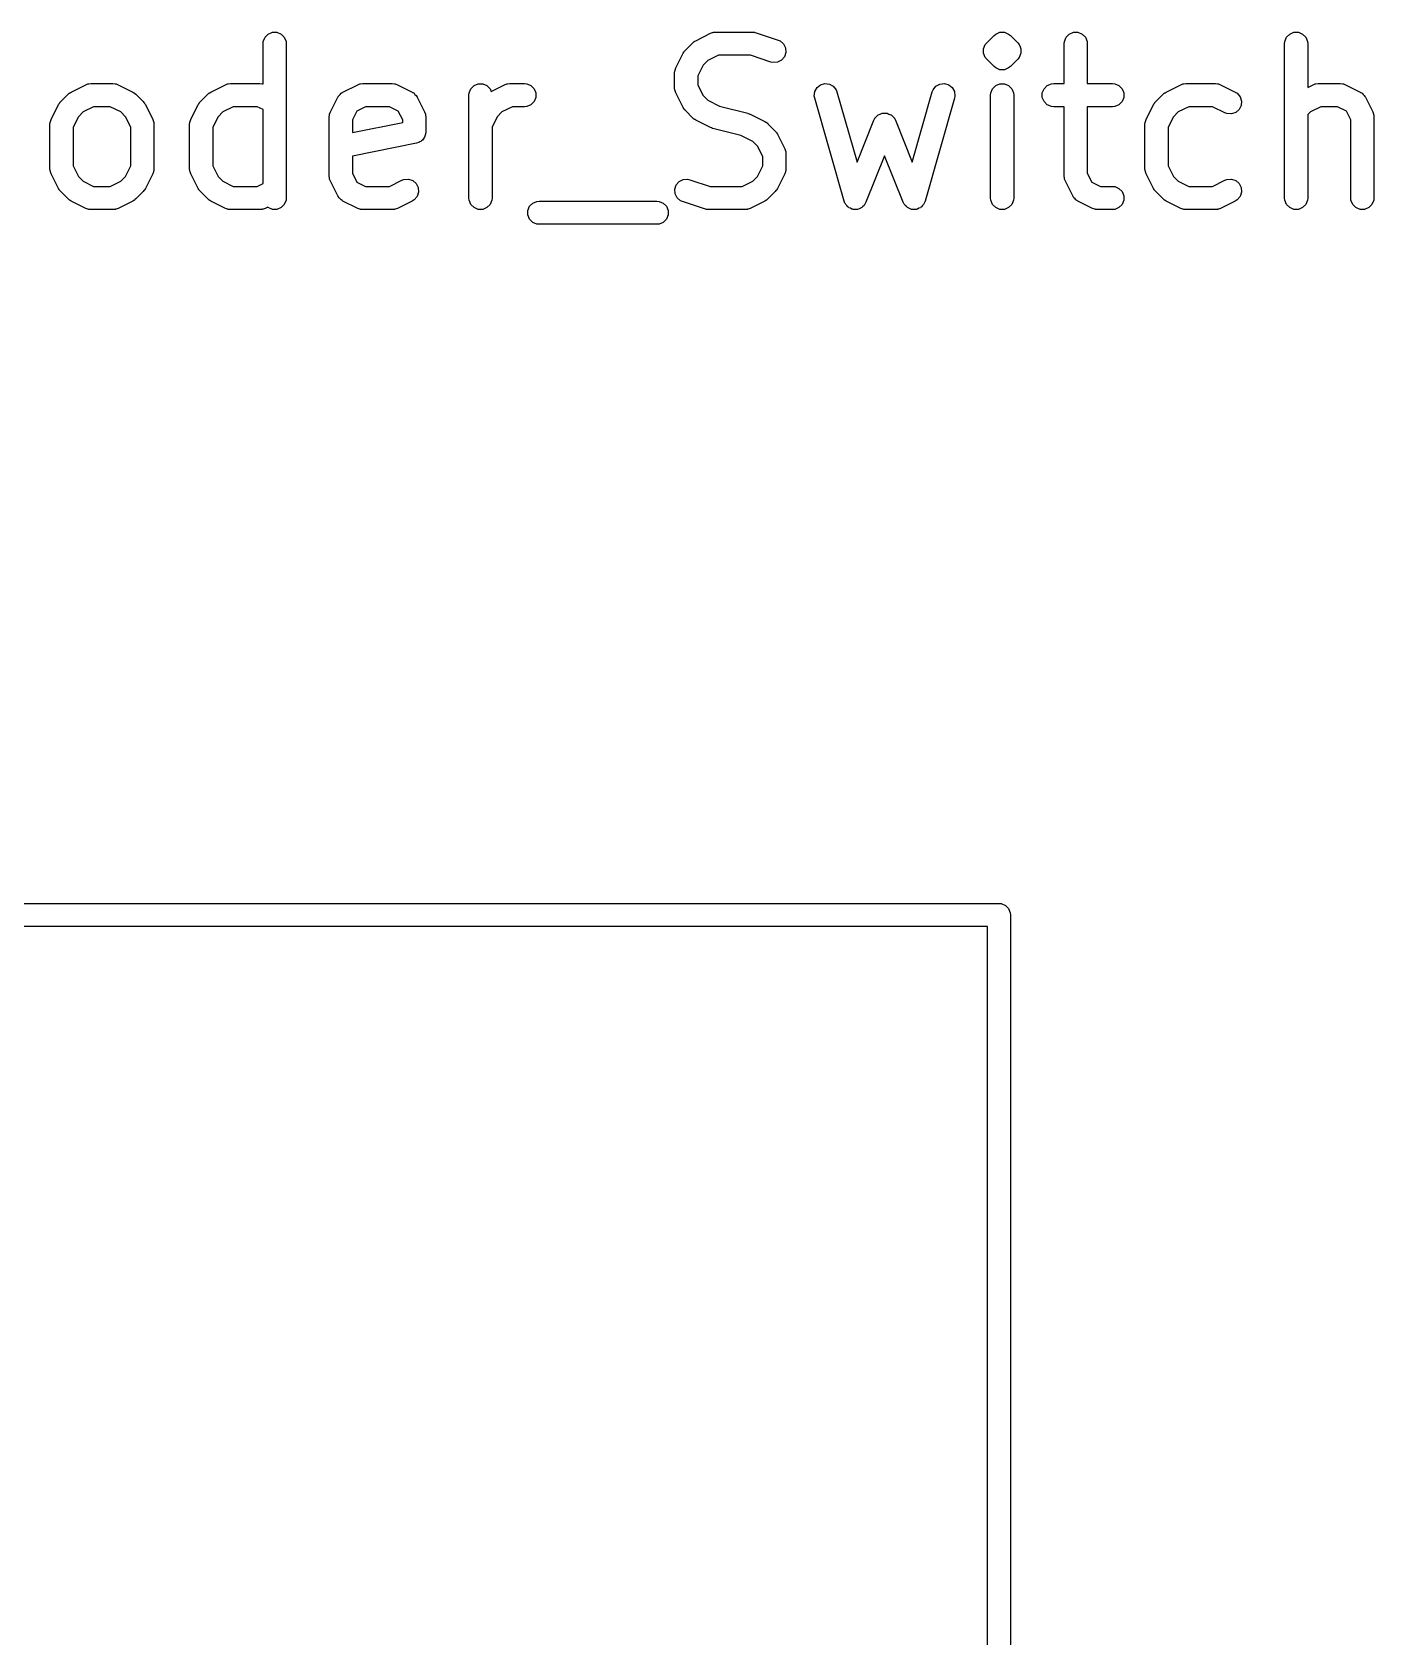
# Model space of a CAD drawing. Header units: millimetres. Extents: x 100.1 to 179.9, y -189 to -95.3.
# Drawn here: x 160.29 to 168.98, y -132.18 to -121.78 of the extents above; entities that cross this region are included whole.
import ezdxf

# ---------------------------------------------------------------- set-up
doc = ezdxf.new("R2010")
doc.units = ezdxf.units.MM
doc.layers.add('F.Fab', color=9, linetype='CONTINUOUS', true_color=0xafafaf)

msp = doc.modelspace()

# ---------------------------------------------------------------- linework, layer by layer
at = {"layer": 'F.Fab', "linetype": 'CONTINUOUS'}
for p, q in [((161.782143, -121.854819), (161.783584, -121.840187)), ((161.782143, -122.115979), (161.782143, -121.854819)), ((161.783584, -121.840187), (161.794783, -121.813151)), ((161.794783, -121.813151), (161.815475, -121.792459)), ((161.815475, -121.792459), (161.842511, -121.78126)), ((161.842511, -121.78126), (161.871775, -121.78126)), ((161.871775, -121.78126), (161.898811, -121.792459)), ((161.898811, -121.792459), (161.919503, -121.813151)), ((161.919503, -121.813151), (161.930702, -121.840187)), ((161.930702, -121.840187), (161.932143, -121.854819)), ((161.932143, -121.854819), (161.932143, -122.854819)), ((164.518397, -121.897024), (164.566016, -121.849405)), ((164.566016, -121.849405), (164.571765, -121.844686)), ((164.571765, -121.844686), (164.573065, -121.843188)), ((164.573065, -121.843188), (164.575324, -121.841766)), ((164.575324, -121.841766), (164.577381, -121.840078)), ((164.577381, -121.840078), (164.579208, -121.83932)), ((164.579208, -121.83932), (164.585508, -121.835356)), ((164.585508, -121.835356), (164.680746, -121.787737)), ((164.680746, -121.787737), (164.694477, -121.782482)), ((164.694477, -121.782482), (164.697166, -121.78229)), ((164.697166, -121.78229), (164.699655, -121.78126)), ((164.699655, -121.78126), (164.714287, -121.779819)), ((164.714287, -121.779819), (164.952382, -121.779819)), ((164.952382, -121.779819), (164.959787, -121.780548)), ((164.959787, -121.780548), (164.961762, -121.780408)), ((164.961762, -121.780408), (164.964359, -121.780998)), ((164.964359, -121.780998), (164.967014, -121.78126)), ((164.967014, -121.78126), (164.968845, -121.782018)), ((164.968845, -121.782018), (164.976099, -121.783668)), ((164.976099, -121.783668), (165.118956, -121.831287)), ((165.118956, -121.831287), (165.132381, -121.837281)), ((165.132381, -121.837281), (165.154488, -121.856455)), ((165.154488, -121.856455), (165.167575, -121.882628)), ((166.461451, -121.86077), (166.470778, -121.849405)), ((166.470778, -121.849405), (166.518397, -121.801786)), ((166.518397, -121.801786), (166.529762, -121.792459)), ((166.529762, -121.792459), (166.556798, -121.78126)), ((166.556798, -121.78126), (166.586061, -121.78126)), ((166.586061, -121.78126), (166.586062, -121.78126)), ((166.586062, -121.78126), (166.613098, -121.792459)), ((166.613098, -121.792459), (166.624463, -121.801786)), ((166.624463, -121.801786), (166.672082, -121.849405)), ((166.672082, -121.849405), (166.681409, -121.86077)), ((166.97262, -121.854819), (166.974061, -121.840187)), ((166.97262, -122.113152), (166.97262, -121.854819)), ((166.974061, -121.840187), (166.98526, -121.813151)), ((166.98526, -121.813151), (167.005952, -121.792459)), ((167.005952, -121.792459), (167.032988, -121.78126)), ((167.032988, -121.78126), (167.062252, -121.78126)), ((167.062252, -121.78126), (167.089288, -121.792459)), ((167.089288, -121.792459), (167.10998, -121.813151)), ((167.10998, -121.813151), (167.121179, -121.840187)), ((167.121179, -121.840187), (167.12262, -121.854819)), ((167.12262, -121.854819), (167.12262, -122.113152)), ((168.401192, -121.854819), (168.402633, -121.840187)), ((168.401192, -122.854819), (168.401192, -121.854819)), ((168.402633, -121.840187), (168.413832, -121.813151)), ((168.413832, -121.813151), (168.434524, -121.792459)), ((168.434524, -121.792459), (168.46156, -121.78126)), ((168.46156, -121.78126), (168.490824, -121.78126)), ((168.490824, -121.78126), (168.51786, -121.792459)), ((168.51786, -121.792459), (168.538552, -121.813151)), ((168.538552, -121.813151), (168.549751, -121.840187)), ((168.549751, -121.840187), (168.551192, -121.854819)), ((168.551192, -121.854819), (168.551192, -122.138228)), ((164.456729, -122.011754), (164.504348, -121.916516)), ((164.504348, -121.916516), (164.508312, -121.910216)), ((164.508312, -121.910216), (164.50907, -121.908389)), ((164.50907, -121.908389), (164.510758, -121.906332)), ((164.510758, -121.906332), (164.51218, -121.904073)), ((164.51218, -121.904073), (164.513678, -121.902773)), ((164.513678, -121.902773), (164.518397, -121.897024)), ((164.731992, -121.929819), (164.663476, -121.964077)), ((164.940212, -121.929819), (164.731992, -121.929819)), ((165.071521, -121.973589), (164.940212, -121.929819)), ((165.141222, -121.961688), (165.115048, -121.974774)), ((165.160396, -121.93958), (165.141222, -121.961688)), ((165.16965, -121.911818), (165.160396, -121.93958)), ((165.167575, -121.882628), (165.16965, -121.911818)), ((166.450252, -121.887807), (166.461451, -121.86077)), ((166.450252, -121.917069), (166.450252, -121.887807)), ((166.461451, -121.944106), (166.450252, -121.917069)), ((166.470778, -121.955471), (166.461451, -121.944106)), ((166.518397, -122.00309), (166.470778, -121.955471)), ((166.672082, -121.955471), (166.624463, -122.00309)), ((166.681409, -121.944106), (166.672082, -121.955471)), ((166.681409, -121.86077), (166.68715, -121.874629)), ((166.692608, -121.91707), (166.681409, -121.944106)), ((166.68715, -121.874629), (166.692608, -121.887807)), ((166.692608, -121.887807), (166.692608, -121.91707)), ((164.448811, -122.045295), (164.450252, -122.030663)), ((164.448811, -122.140533), (164.448811, -122.045295)), ((164.450252, -122.030663), (164.451283, -122.028173)), ((164.451283, -122.028173), (164.451474, -122.025486)), ((164.451474, -122.025486), (164.456729, -122.011754)), ((164.633069, -121.994484), (164.598811, -122.063)), ((164.598811, -122.063), (164.598811, -122.122828)), ((164.663476, -121.964077), (164.633069, -121.994484)), ((165.085858, -121.976849), (165.071521, -121.973589)), ((165.115048, -121.974774), (165.085858, -121.976849)), ((166.529762, -122.012417), (166.518397, -122.00309)), ((166.556798, -122.023616), (166.529762, -122.012417)), ((166.556799, -122.023616), (166.556798, -122.023616)), ((166.586061, -122.023616), (166.556799, -122.023616)), ((166.586062, -122.023616), (166.586061, -122.023616)), ((166.613098, -122.012417), (166.586062, -122.023616)), ((166.624463, -122.00309), (166.613098, -122.012417)), ((160.531588, -122.172653), (160.537888, -122.168689)), ((160.537888, -122.168689), (160.633126, -122.12107)), ((160.633126, -122.12107), (160.646857, -122.115815)), ((160.646857, -122.115815), (160.649546, -122.115623)), ((160.649546, -122.115623), (160.652035, -122.114593)), ((160.652035, -122.114593), (160.666667, -122.113152)), ((160.666667, -122.113152), (160.809524, -122.113152)), ((160.809524, -122.113152), (160.824156, -122.114593)), ((160.824156, -122.114593), (160.826645, -122.115624)), ((160.826645, -122.115624), (160.829333, -122.115815)), ((160.829333, -122.115815), (160.843065, -122.12107)), ((160.843065, -122.12107), (160.938303, -122.168689)), ((160.938303, -122.168689), (160.944602, -122.172653)), ((161.43635, -122.172653), (161.44265, -122.168689)), ((161.44265, -122.168689), (161.537888, -122.12107)), ((161.537888, -122.12107), (161.551619, -122.115815)), ((161.551619, -122.115815), (161.554308, -122.115623)), ((161.554308, -122.115623), (161.556797, -122.114593)), ((161.556797, -122.114593), (161.571429, -122.113152)), ((161.571429, -122.113152), (161.761905, -122.113152)), ((161.761905, -122.113152), (161.776537, -122.114593)), ((161.776537, -122.114593), (161.779026, -122.115624)), ((161.779026, -122.115624), (161.781714, -122.115815)), ((161.781714, -122.115815), (161.782143, -122.115979)), ((162.294755, -122.171859), (162.296192, -122.170614)), ((162.296192, -122.170614), (162.297345, -122.170229)), ((162.297345, -122.170229), (162.299793, -122.168689)), ((162.299793, -122.168689), (162.395031, -122.12107)), ((162.395031, -122.12107), (162.408762, -122.115815)), ((162.408762, -122.115815), (162.411451, -122.115623)), ((162.411451, -122.115623), (162.41394, -122.114593)), ((162.41394, -122.114593), (162.428572, -122.113152)), ((162.428572, -122.113152), (162.619048, -122.113152)), ((162.619048, -122.113152), (162.63368, -122.114593)), ((162.63368, -122.114593), (162.636169, -122.115624)), ((162.636169, -122.115624), (162.638857, -122.115815)), ((162.638857, -122.115815), (162.652589, -122.12107)), ((162.652589, -122.12107), (162.747827, -122.168689)), ((162.747827, -122.168689), (162.750274, -122.170229)), ((162.750274, -122.170229), (162.751428, -122.170614)), ((162.751428, -122.170614), (162.752864, -122.171859)), ((163.116918, -122.17352), (163.128117, -122.146484)), ((163.128117, -122.146484), (163.148809, -122.125792)), ((163.148809, -122.125792), (163.175845, -122.114593)), ((163.175845, -122.114593), (163.205109, -122.114593)), ((163.205109, -122.114593), (163.232145, -122.125792)), ((163.232145, -122.125792), (163.252837, -122.146484)), ((163.252837, -122.146484), (163.260342, -122.164604)), ((163.260342, -122.164604), (163.347412, -122.12107)), ((163.347412, -122.12107), (163.361143, -122.115815)), ((163.361143, -122.115815), (163.363832, -122.115623)), ((163.363832, -122.115623), (163.366321, -122.114593)), ((163.366321, -122.114593), (163.380953, -122.113152)), ((163.380953, -122.113152), (163.476191, -122.113152)), ((163.476191, -122.113152), (163.490823, -122.114593)), ((163.490823, -122.114593), (163.517859, -122.125792)), ((163.517859, -122.125792), (163.538551, -122.146484)), ((163.538551, -122.146484), (163.54975, -122.17352)), ((164.450252, -122.155165), (164.448811, -122.140533)), ((164.451283, -122.157654), (164.450252, -122.155165)), ((164.451474, -122.160342), (164.451283, -122.157654)), ((164.456729, -122.174074), (164.451474, -122.160342)), ((164.598811, -122.122828), (164.633069, -122.191344)), ((165.353825, -122.194291), (165.357165, -122.165219)), ((165.357165, -122.165219), (165.371377, -122.139638)), ((165.371377, -122.139638), (165.394296, -122.121443)), ((165.394296, -122.121443), (165.422434, -122.113404)), ((165.422434, -122.113404), (165.451506, -122.116744)), ((165.451506, -122.116744), (165.477087, -122.130956)), ((165.477087, -122.130956), (165.495282, -122.153875)), ((165.495282, -122.153875), (165.500687, -122.167548)), ((165.500687, -122.167548), (165.630892, -122.623266)), ((165.988157, -122.623266), (166.118363, -122.167548)), ((166.118363, -122.167548), (166.123768, -122.153875)), ((166.123768, -122.153875), (166.141963, -122.130956)), ((166.141963, -122.130956), (166.167544, -122.116744)), ((166.167544, -122.116744), (166.196616, -122.113404)), ((166.196616, -122.113404), (166.224754, -122.121443)), ((166.224754, -122.121443), (166.247673, -122.139638)), ((166.247673, -122.139638), (166.261885, -122.165219)), ((166.261885, -122.165219), (166.265225, -122.194291)), ((166.497871, -122.17352), (166.50907, -122.146484)), ((166.50907, -122.146484), (166.529762, -122.125792)), ((166.529762, -122.125792), (166.556798, -122.114593)), ((166.556798, -122.114593), (166.586062, -122.114593)), ((166.586062, -122.114593), (166.613098, -122.125792)), ((166.613098, -122.125792), (166.63379, -122.146484)), ((166.63379, -122.146484), (166.644989, -122.17352)), ((166.831204, -122.17352), (166.842403, -122.146484)), ((166.842403, -122.146484), (166.863095, -122.125792)), ((166.863095, -122.125792), (166.890131, -122.114593)), ((166.890131, -122.114593), (166.904763, -122.113152)), ((166.904763, -122.113152), (166.97262, -122.113152)), ((167.12262, -122.113152), (167.285715, -122.113152)), ((167.285715, -122.113152), (167.300347, -122.114593)), ((167.300347, -122.114593), (167.327383, -122.125792)), ((167.327383, -122.125792), (167.348075, -122.146484)), ((167.348075, -122.146484), (167.359274, -122.17352)), ((167.626827, -122.172653), (167.633127, -122.168689)), ((167.633127, -122.168689), (167.728365, -122.12107)), ((167.728365, -122.12107), (167.742096, -122.115815)), ((167.742096, -122.115815), (167.744785, -122.115623)), ((167.744785, -122.115623), (167.747274, -122.114593)), ((167.747274, -122.114593), (167.761906, -122.113152)), ((167.761906, -122.113152), (167.952382, -122.113152)), ((167.952382, -122.113152), (167.967014, -122.114593)), ((167.967014, -122.114593), (167.969503, -122.115624)), ((167.969503, -122.115624), (167.972191, -122.115815)), ((167.972191, -122.115815), (167.985923, -122.12107)), ((167.985923, -122.12107), (168.081161, -122.168689)), ((168.081161, -122.168689), (168.093604, -122.176521)), ((168.551192, -122.138228), (168.585508, -122.12107)), ((168.585508, -122.12107), (168.599239, -122.115815)), ((168.599239, -122.115815), (168.601928, -122.115623)), ((168.601928, -122.115623), (168.604417, -122.114593)), ((168.604417, -122.114593), (168.619049, -122.113152)), ((168.619049, -122.113152), (168.761906, -122.113152)), ((168.761906, -122.113152), (168.776538, -122.114593)), ((168.776538, -122.114593), (168.779027, -122.115624)), ((168.779027, -122.115624), (168.781715, -122.115815)), ((168.781715, -122.115815), (168.795447, -122.12107)), ((168.795447, -122.12107), (168.890685, -122.168689)), ((168.890685, -122.168689), (168.893132, -122.170229)), ((168.893132, -122.170229), (168.894286, -122.170614)), ((168.894286, -122.170614), (168.895722, -122.171859)), ((160.409109, -122.345087), (160.456728, -122.249849)), ((160.456728, -122.249849), (160.460692, -122.243549)), ((160.460692, -122.243549), (160.46145, -122.241722)), ((160.46145, -122.241722), (160.463138, -122.239665)), ((160.463138, -122.239665), (160.46456, -122.237406)), ((160.46456, -122.237406), (160.466058, -122.236106)), ((160.466058, -122.236106), (160.470777, -122.230357)), ((160.470777, -122.230357), (160.518396, -122.182738)), ((160.518396, -122.182738), (160.524145, -122.178019)), ((160.524145, -122.178019), (160.525445, -122.176521)), ((160.525445, -122.176521), (160.527704, -122.175099)), ((160.527704, -122.175099), (160.529761, -122.173411)), ((160.529761, -122.173411), (160.531588, -122.172653)), ((160.684372, -122.263152), (160.615856, -122.29741)), ((160.791819, -122.263152), (160.684372, -122.263152)), ((160.860335, -122.29741), (160.791819, -122.263152)), ((160.944602, -122.172653), (160.94643, -122.173411)), ((160.94643, -122.173411), (160.948486, -122.175099)), ((160.948486, -122.175099), (160.950746, -122.176521)), ((160.950746, -122.176521), (160.952045, -122.178019)), ((160.952045, -122.178019), (160.957795, -122.182738)), ((160.957795, -122.182738), (161.005414, -122.230357)), ((161.005414, -122.230357), (161.010132, -122.236106)), ((161.010132, -122.236106), (161.011631, -122.237406)), ((161.011631, -122.237406), (161.013052, -122.239665)), ((161.013052, -122.239665), (161.014741, -122.241722)), ((161.014741, -122.241722), (161.015498, -122.243549)), ((161.015498, -122.243549), (161.019463, -122.249849)), ((161.019463, -122.249849), (161.067082, -122.345087)), ((161.313871, -122.345087), (161.36149, -122.249849)), ((161.36149, -122.249849), (161.365454, -122.243549)), ((161.365454, -122.243549), (161.366212, -122.241722)), ((161.366212, -122.241722), (161.3679, -122.239665)), ((161.3679, -122.239665), (161.369322, -122.237406)), ((161.369322, -122.237406), (161.37082, -122.236106)), ((161.37082, -122.236106), (161.375539, -122.230357)), ((161.375539, -122.230357), (161.423158, -122.182738)), ((161.423158, -122.182738), (161.428907, -122.178019)), ((161.428907, -122.178019), (161.430207, -122.176521)), ((161.430207, -122.176521), (161.432466, -122.175099)), ((161.432466, -122.175099), (161.434523, -122.173411)), ((161.434523, -122.173411), (161.43635, -122.172653)), ((161.589134, -122.263152), (161.520618, -122.29741)), ((161.7442, -122.263152), (161.589134, -122.263152)), ((161.782143, -122.282123), (161.7442, -122.263152)), ((162.218633, -122.297468), (162.266252, -122.20223)), ((162.266252, -122.20223), (162.267792, -122.199782)), ((162.267792, -122.199782), (162.268177, -122.198629)), ((162.268177, -122.198629), (162.269422, -122.197192)), ((162.269422, -122.197192), (162.274084, -122.189787)), ((162.274084, -122.189787), (162.281188, -122.183625)), ((162.281188, -122.183625), (162.28735, -122.176521)), ((162.28735, -122.176521), (162.294755, -122.171859)), ((162.446277, -122.263152), (162.389235, -122.291672)), ((162.601343, -122.263152), (162.446277, -122.263152)), ((162.658384, -122.291672), (162.601343, -122.263152)), ((162.752864, -122.171859), (162.76027, -122.176521)), ((162.76027, -122.176521), (162.766431, -122.183625)), ((162.766431, -122.183625), (162.773536, -122.189787)), ((162.773536, -122.189787), (162.778197, -122.197192)), ((162.778197, -122.197192), (162.779443, -122.198629)), ((162.779443, -122.198629), (162.779827, -122.199782)), ((162.779827, -122.199782), (162.781368, -122.20223)), ((162.781368, -122.20223), (162.828987, -122.297468)), ((163.115477, -122.188152), (163.116918, -122.17352)), ((163.115477, -122.854819), (163.115477, -122.188152)), ((163.398658, -122.263152), (163.330142, -122.29741)), ((163.476191, -122.263152), (163.398658, -122.263152)), ((163.490823, -122.261711), (163.476191, -122.263152)), ((163.517859, -122.250512), (163.490823, -122.261711)), ((163.538551, -122.22982), (163.517859, -122.250512)), ((163.54975, -122.202784), (163.538551, -122.22982)), ((163.54975, -122.17352), (163.54975, -122.202784)), ((164.504348, -122.269312), (164.456729, -122.174074)), ((164.508312, -122.275611), (164.504348, -122.269312)), ((164.50907, -122.277439), (164.508312, -122.275611)), ((164.633069, -122.191344), (164.663476, -122.221751)), ((164.663476, -122.221751), (164.740463, -122.260244)), ((164.740463, -122.260244), (164.922953, -122.305867)), ((165.356459, -122.208756), (165.353825, -122.194291)), ((165.546935, -122.875423), (165.356459, -122.208756)), ((166.262591, -122.208756), (166.072115, -122.875423)), ((166.265225, -122.194291), (166.262591, -122.208756)), ((166.49643, -122.188152), (166.497871, -122.17352)), ((166.49643, -122.854819), (166.49643, -122.188152)), ((166.644989, -122.17352), (166.64643, -122.188152)), ((166.64643, -122.188152), (166.64643, -122.854819)), ((166.831204, -122.202784), (166.831204, -122.17352)), ((166.842403, -122.22982), (166.831204, -122.202784)), ((166.863095, -122.250512), (166.842403, -122.22982)), ((166.890131, -122.261711), (166.863095, -122.250512)), ((166.904763, -122.263152), (166.890131, -122.261711)), ((166.97262, -122.263152), (166.904763, -122.263152)), ((166.97262, -122.711961), (166.97262, -122.263152)), ((167.285715, -122.263152), (167.12262, -122.263152)), ((167.12262, -122.263152), (167.12262, -122.694256)), ((167.300347, -122.261711), (167.285715, -122.263152)), ((167.327383, -122.250512), (167.300347, -122.261711)), ((167.348075, -122.22982), (167.327383, -122.250512)), ((167.359274, -122.202784), (167.348075, -122.22982)), ((167.359274, -122.17352), (167.359274, -122.202784)), ((167.504348, -122.345087), (167.551967, -122.249849)), ((167.551967, -122.249849), (167.555931, -122.243549)), ((167.555931, -122.243549), (167.556689, -122.241722)), ((167.556689, -122.241722), (167.558377, -122.239665)), ((167.558377, -122.239665), (167.559799, -122.237406)), ((167.559799, -122.237406), (167.561297, -122.236106)), ((167.561297, -122.236106), (167.566016, -122.230357)), ((167.566016, -122.230357), (167.613635, -122.182738)), ((167.613635, -122.182738), (167.619384, -122.178019)), ((167.619384, -122.178019), (167.620684, -122.176521)), ((167.620684, -122.176521), (167.622943, -122.175099)), ((167.622943, -122.175099), (167.625, -122.173411)), ((167.625, -122.173411), (167.626827, -122.172653)), ((167.779611, -122.263152), (167.711095, -122.29741)), ((167.934677, -122.263152), (167.779611, -122.263152)), ((168.014079, -122.302853), (167.934677, -122.263152)), ((168.093604, -122.176521), (168.112777, -122.198629)), ((168.119957, -122.25558), (168.106869, -122.281755)), ((168.112777, -122.198629), (168.122031, -122.22639)), ((168.122031, -122.22639), (168.119957, -122.25558)), ((168.636754, -122.263152), (168.568238, -122.29741)), ((168.744201, -122.263152), (168.636754, -122.263152)), ((168.801242, -122.291672), (168.744201, -122.263152)), ((168.895722, -122.171859), (168.903128, -122.176521)), ((168.903128, -122.176521), (168.909289, -122.183625)), ((168.909289, -122.183625), (168.916394, -122.189787)), ((168.916394, -122.189787), (168.921055, -122.197192)), ((168.921055, -122.197192), (168.922301, -122.198629)), ((168.922301, -122.198629), (168.922685, -122.199782)), ((168.922685, -122.199782), (168.924226, -122.20223)), ((168.924226, -122.20223), (168.971845, -122.297468)), ((160.401191, -122.378628), (160.402632, -122.363996)), ((160.401191, -122.664342), (160.401191, -122.378628)), ((160.402632, -122.363996), (160.403663, -122.361506)), ((160.403663, -122.361506), (160.403854, -122.358819)), ((160.403854, -122.358819), (160.409109, -122.345087)), ((160.585449, -122.327817), (160.551191, -122.396333)), ((160.615856, -122.29741), (160.585449, -122.327817)), ((160.890742, -122.327817), (160.860335, -122.29741)), ((160.925, -122.396333), (160.890742, -122.327817)), ((161.067082, -122.345087), (161.072337, -122.358818)), ((161.072337, -122.358818), (161.072528, -122.361507)), ((161.072528, -122.361507), (161.073559, -122.363996)), ((161.073559, -122.363996), (161.075, -122.378628)), ((161.075, -122.378628), (161.075, -122.664342)), ((161.305953, -122.378628), (161.307394, -122.363996)), ((161.305953, -122.664342), (161.305953, -122.378628)), ((161.307394, -122.363996), (161.308425, -122.361506)), ((161.308425, -122.361506), (161.308616, -122.358819)), ((161.308616, -122.358819), (161.313871, -122.345087)), ((161.490211, -122.327817), (161.455953, -122.396333)), ((161.520618, -122.29741), (161.490211, -122.327817)), ((161.782143, -122.760847), (161.782143, -122.282123)), ((162.210715, -122.331009), (162.212156, -122.316377)), ((162.210715, -122.711961), (162.210715, -122.331009)), ((162.212156, -122.316377), (162.213187, -122.313887)), ((162.213187, -122.313887), (162.213378, -122.3112)), ((162.213378, -122.3112), (162.218633, -122.297468)), ((162.389235, -122.291672), (162.360715, -122.348714)), ((162.360715, -122.348714), (162.360715, -122.429999)), ((162.360715, -122.429999), (162.686905, -122.364762)), ((162.686905, -122.348714), (162.658384, -122.291672)), ((162.686905, -122.364762), (162.686905, -122.348714)), ((162.828987, -122.297468), (162.834242, -122.311199)), ((162.834242, -122.311199), (162.834433, -122.313888)), ((162.834433, -122.313888), (162.835464, -122.316377)), ((162.835464, -122.316377), (162.836905, -122.331009)), ((162.836905, -122.331009), (162.836905, -122.426247)), ((163.299735, -122.327817), (163.265477, -122.396333)), ((163.330142, -122.29741), (163.299735, -122.327817)), ((164.510758, -122.279495), (164.50907, -122.277439)), ((164.51218, -122.281755), (164.510758, -122.279495)), ((164.513678, -122.283054), (164.51218, -122.281755)), ((164.518397, -122.288804), (164.513678, -122.283054)), ((164.566016, -122.336423), (164.518397, -122.288804)), ((164.571765, -122.341141), (164.566016, -122.336423)), ((164.573065, -122.34264), (164.571765, -122.341141)), ((164.575324, -122.344061), (164.573065, -122.34264)), ((164.577381, -122.34575), (164.575324, -122.344061)), ((164.579208, -122.346507), (164.577381, -122.34575)), ((164.585508, -122.350472), (164.579208, -122.346507)), ((164.680746, -122.398091), (164.585508, -122.350472)), ((164.922953, -122.305867), (164.924032, -122.306252)), ((164.924032, -122.306252), (164.924572, -122.306291)), ((164.924572, -122.306291), (164.930653, -122.308618)), ((164.930653, -122.308618), (164.936799, -122.310814)), ((164.936799, -122.310814), (164.937234, -122.311136)), ((164.937234, -122.311136), (164.938304, -122.311546)), ((164.938304, -122.311546), (165.033542, -122.359165)), ((165.033542, -122.359165), (165.039841, -122.363129)), ((165.039841, -122.363129), (165.041669, -122.363887)), ((165.041669, -122.363887), (165.043725, -122.365575)), ((165.043725, -122.365575), (165.045985, -122.366997)), ((165.045985, -122.366997), (165.047284, -122.368495)), ((165.047284, -122.368495), (165.053034, -122.373214)), ((165.053034, -122.373214), (165.100653, -122.420833)), ((165.630892, -122.623266), (165.739889, -122.350774)), ((165.739889, -122.350774), (165.746661, -122.337724)), ((165.746661, -122.337724), (165.74731, -122.337058)), ((165.74731, -122.337058), (165.747677, -122.336203)), ((165.747677, -122.336203), (165.757527, -122.326589)), ((165.757527, -122.326589), (165.7671, -122.316781)), ((165.7671, -122.316781), (165.767952, -122.316415)), ((165.767952, -122.316415), (165.76862, -122.315764)), ((165.76862, -122.315764), (165.781395, -122.310654)), ((165.781395, -122.310654), (165.793997, -122.305253)), ((165.793997, -122.305253), (165.794926, -122.305241)), ((165.794926, -122.305241), (165.795791, -122.304896)), ((165.795791, -122.304896), (165.809525, -122.305063)), ((165.809525, -122.305063), (165.823259, -122.304896)), ((165.823259, -122.304896), (165.824123, -122.305241)), ((165.824123, -122.305241), (165.825053, -122.305253)), ((165.825053, -122.305253), (165.837697, -122.310671)), ((165.837697, -122.310671), (165.850429, -122.315765)), ((165.850429, -122.315765), (165.851092, -122.316412)), ((165.851092, -122.316412), (165.85195, -122.31678)), ((165.85195, -122.31678), (165.861562, -122.326629)), ((165.861562, -122.326629), (165.871373, -122.336203)), ((165.871373, -122.336203), (165.871738, -122.337056)), ((165.871738, -122.337056), (165.872389, -122.337723)), ((165.872389, -122.337723), (165.879161, -122.350774)), ((165.879161, -122.350774), (165.988157, -122.623266)), ((167.49643, -122.378628), (167.497871, -122.363996)), ((167.49643, -122.664342), (167.49643, -122.378628)), ((167.497871, -122.363996), (167.498902, -122.361506)), ((167.498902, -122.361506), (167.499093, -122.358819)), ((167.499093, -122.358819), (167.504348, -122.345087)), ((167.680688, -122.327817), (167.64643, -122.396333)), ((167.711095, -122.29741), (167.680688, -122.327817)), ((168.02781, -122.308108), (168.014079, -122.302853)), ((168.057, -122.310182), (168.02781, -122.308108)), ((168.084762, -122.300928), (168.057, -122.310182)), ((168.106869, -122.281755), (168.084762, -122.300928)), ((168.568238, -122.29741), (168.551192, -122.314456)), ((168.551192, -122.314456), (168.551192, -122.854819)), ((168.829763, -122.348714), (168.801242, -122.291672)), ((168.829763, -122.854819), (168.829763, -122.348714)), ((168.971845, -122.297468), (168.9771, -122.311199)), ((168.9771, -122.311199), (168.977291, -122.313888)), ((168.977291, -122.313888), (168.978322, -122.316377)), ((168.978322, -122.316377), (168.979763, -122.331009)), ((168.979763, -122.331009), (168.979763, -122.854819)), ((160.551191, -122.396333), (160.551191, -122.646637)), ((160.925, -122.646637), (160.925, -122.396333)), ((161.455953, -122.396333), (161.455953, -122.646637)), ((162.808825, -122.483354), (162.803573, -122.488607)), ((162.814993, -122.479224), (162.808825, -122.483354)), ((162.819067, -122.473113), (162.814993, -122.479224)), ((162.824265, -122.467915), (162.819067, -122.473113)), ((162.827108, -122.461051), (162.824265, -122.467915)), ((162.831225, -122.454876), (162.827108, -122.461051)), ((162.83265, -122.44767), (162.831225, -122.454876)), ((162.835464, -122.440879), (162.83265, -122.44767)), ((162.836905, -122.426247), (162.835464, -122.440879)), ((163.265477, -122.396333), (163.265477, -122.854819)), ((164.681815, -122.3985), (164.680746, -122.398091)), ((164.682251, -122.398823), (164.681815, -122.3985)), ((164.688387, -122.401015), (164.682251, -122.398823)), ((164.694477, -122.403346), (164.688387, -122.401015)), ((164.695017, -122.403384), (164.694477, -122.403346)), ((164.696097, -122.40377), (164.695017, -122.403384)), ((164.878587, -122.449392), (164.696097, -122.40377)), ((164.955574, -122.487886), (164.878587, -122.449392)), ((165.100653, -122.420833), (165.105371, -122.426582)), ((165.105371, -122.426582), (165.10687, -122.427882)), ((165.10687, -122.427882), (165.108291, -122.430141)), ((165.108291, -122.430141), (165.10998, -122.432198)), ((165.10998, -122.432198), (165.110737, -122.434025)), ((165.110737, -122.434025), (165.114702, -122.440325)), ((165.114702, -122.440325), (165.162321, -122.535563)), ((167.64643, -122.396333), (167.64643, -122.646637)), ((162.776613, -122.499791), (162.360715, -122.58297)), ((162.360715, -122.58297), (162.360715, -122.694256)), ((162.790679, -122.495508), (162.776613, -122.499791)), ((162.796784, -122.491419), (162.790679, -122.495508)), ((162.803573, -122.488607), (162.796784, -122.491419)), ((164.985981, -122.518293), (164.955574, -122.487886)), ((165.020239, -122.586809), (164.985981, -122.518293)), ((165.020239, -122.646637), (165.020239, -122.586809)), ((165.162321, -122.535563), (165.167576, -122.549294)), ((165.167576, -122.549294), (165.167767, -122.551983)), ((165.167767, -122.551983), (165.168798, -122.554472)), ((165.168798, -122.554472), (165.170239, -122.569104)), ((165.170239, -122.569104), (165.170239, -122.664342)), ((165.809525, -122.580572), (165.688685, -122.882673)), ((165.930365, -122.882673), (165.809525, -122.580572)), ((160.402632, -122.678974), (160.401191, -122.664342)), ((160.403663, -122.681463), (160.402632, -122.678974)), ((160.403854, -122.684151), (160.403663, -122.681463)), ((160.409109, -122.697883), (160.403854, -122.684151)), ((160.551191, -122.646637), (160.585449, -122.715153)), ((160.890741, -122.715153), (160.925, -122.646637)), ((161.072337, -122.684152), (161.067082, -122.697883)), ((161.072528, -122.681462), (161.072337, -122.684152)), ((161.073559, -122.678974), (161.072528, -122.681462)), ((161.075, -122.664342), (161.073559, -122.678974)), ((161.307394, -122.678974), (161.305953, -122.664342)), ((161.308425, -122.681463), (161.307394, -122.678974)), ((161.308616, -122.684151), (161.308425, -122.681463)), ((161.313871, -122.697883), (161.308616, -122.684151)), ((161.455953, -122.646637), (161.490211, -122.715153)), ((164.98598, -122.715153), (165.020239, -122.646637)), ((165.167576, -122.684152), (165.162321, -122.697883)), ((165.167767, -122.681462), (165.167576, -122.684152)), ((165.168798, -122.678974), (165.167767, -122.681462)), ((165.170239, -122.664342), (165.168798, -122.678974)), ((167.497871, -122.678974), (167.49643, -122.664342)), ((167.498902, -122.681463), (167.497871, -122.678974)), ((167.499093, -122.684151), (167.498902, -122.681463)), ((167.504348, -122.697883), (167.499093, -122.684151)), ((167.64643, -122.646637), (167.680688, -122.715153)), ((160.456728, -122.793121), (160.409109, -122.697883)), ((160.460691, -122.799417), (160.456728, -122.793121)), ((160.585449, -122.715153), (160.615856, -122.745561)), ((160.615856, -122.745561), (160.684372, -122.779819)), ((160.684372, -122.779819), (160.791819, -122.779819)), ((160.791819, -122.779819), (160.860334, -122.745561)), ((160.860334, -122.745561), (160.890741, -122.715153)), ((161.019463, -122.793121), (161.015499, -122.799417)), ((161.067082, -122.697883), (161.019463, -122.793121)), ((161.36149, -122.793121), (161.313871, -122.697883)), ((161.365453, -122.799417), (161.36149, -122.793121)), ((161.490211, -122.715153), (161.520618, -122.745561)), ((161.520618, -122.745561), (161.589134, -122.779819)), ((161.589134, -122.779819), (161.7442, -122.779819)), ((161.7442, -122.779819), (161.782143, -122.760847)), ((162.212156, -122.726593), (162.210715, -122.711961)), ((162.213187, -122.729082), (162.212156, -122.726593)), ((162.213378, -122.73177), (162.213187, -122.729082)), ((162.218633, -122.745502), (162.213378, -122.73177)), ((162.266252, -122.840741), (162.218633, -122.745502)), ((162.360715, -122.694256), (162.389235, -122.751298)), ((162.389235, -122.751298), (162.446277, -122.779819)), ((162.446277, -122.779819), (162.601343, -122.779819)), ((162.601343, -122.779819), (162.680745, -122.740118)), ((162.680745, -122.740118), (162.694476, -122.734863)), ((162.694476, -122.734863), (162.723666, -122.732789)), ((162.723666, -122.732789), (162.751428, -122.742043)), ((162.751428, -122.742043), (162.773535, -122.761216)), ((162.773535, -122.761216), (162.786623, -122.787391)), ((162.786623, -122.787391), (162.788697, -122.816581)), ((164.4494, -122.79782), (164.458654, -122.770057)), ((164.458654, -122.770057), (164.477828, -122.74795)), ((164.477828, -122.74795), (164.504001, -122.734864)), ((164.504001, -122.734864), (164.533191, -122.732789)), ((164.533191, -122.732789), (164.547528, -122.736049)), ((164.547528, -122.736049), (164.678838, -122.779819)), ((164.678838, -122.779819), (164.887058, -122.779819)), ((164.887058, -122.779819), (164.955573, -122.745561)), ((164.955573, -122.745561), (164.98598, -122.715153)), ((165.114702, -122.793121), (165.110738, -122.799417)), ((165.162321, -122.697883), (165.114702, -122.793121)), ((166.974061, -122.726593), (166.97262, -122.711961)), ((166.975092, -122.729082), (166.974061, -122.726593)), ((166.975283, -122.73177), (166.975092, -122.729082)), ((166.980538, -122.745502), (166.975283, -122.73177)), ((167.028157, -122.840741), (166.980538, -122.745502)), ((167.12262, -122.694256), (167.15114, -122.751298)), ((167.15114, -122.751298), (167.208182, -122.779819)), ((167.208182, -122.779819), (167.285715, -122.779819)), ((167.285715, -122.779819), (167.300347, -122.78126)), ((167.300347, -122.78126), (167.327383, -122.792459)), ((167.327383, -122.792459), (167.348075, -122.813151)), ((167.551967, -122.793121), (167.504348, -122.697883)), ((167.55593, -122.799417), (167.551967, -122.793121)), ((167.680688, -122.715153), (167.711095, -122.745561)), ((167.711095, -122.745561), (167.779611, -122.779819)), ((167.779611, -122.779819), (167.934677, -122.779819)), ((167.934677, -122.779819), (168.014079, -122.740118)), ((168.014079, -122.740118), (168.02781, -122.734863)), ((168.02781, -122.734863), (168.057, -122.732789)), ((168.057, -122.732789), (168.084762, -122.742043)), ((168.084762, -122.742043), (168.106869, -122.761216)), ((168.106869, -122.761216), (168.119957, -122.787391)), ((168.119957, -122.787391), (168.122031, -122.816581)), ((160.461449, -122.801247), (160.460691, -122.799417)), ((160.463138, -122.803305), (160.461449, -122.801247)), ((160.46456, -122.805564), (160.463138, -122.803305)), ((160.466058, -122.806863), (160.46456, -122.805564)), ((160.470776, -122.812612), (160.466058, -122.806863)), ((160.518395, -122.860232), (160.470776, -122.812612)), ((160.524144, -122.86495), (160.518395, -122.860232)), ((160.525445, -122.86645), (160.524144, -122.86495)), ((160.527704, -122.867872), (160.525445, -122.86645)), ((160.529761, -122.86956), (160.527704, -122.867872)), ((160.531588, -122.870317), (160.529761, -122.86956)), ((160.537888, -122.874282), (160.531588, -122.870317)), ((160.633126, -122.921901), (160.537888, -122.874282)), ((160.938303, -122.874282), (160.843065, -122.921901)), ((160.944602, -122.870317), (160.938303, -122.874282)), ((160.94643, -122.86956), (160.944602, -122.870317)), ((160.948486, -122.867872), (160.94643, -122.86956)), ((160.950746, -122.86645), (160.948486, -122.867872)), ((160.952046, -122.86495), (160.950746, -122.86645)), ((160.957796, -122.860232), (160.952046, -122.86495)), ((161.005414, -122.812613), (160.957796, -122.860232)), ((161.010132, -122.806863), (161.005414, -122.812613)), ((161.011631, -122.805564), (161.010132, -122.806863)), ((161.013052, -122.803305), (161.011631, -122.805564)), ((161.014742, -122.801247), (161.013052, -122.803305)), ((161.015499, -122.799417), (161.014742, -122.801247)), ((161.366211, -122.801247), (161.365453, -122.799417)), ((161.3679, -122.803305), (161.366211, -122.801247)), ((161.369322, -122.805564), (161.3679, -122.803305)), ((161.37082, -122.806863), (161.369322, -122.805564)), ((161.375538, -122.812612), (161.37082, -122.806863)), ((161.423157, -122.860232), (161.375538, -122.812612)), ((161.428906, -122.86495), (161.423157, -122.860232)), ((161.430207, -122.86645), (161.428906, -122.86495)), ((161.432466, -122.867872), (161.430207, -122.86645)), ((161.434523, -122.86956), (161.432466, -122.867872)), ((161.43635, -122.870317), (161.434523, -122.86956)), ((161.44265, -122.874282), (161.43635, -122.870317)), ((161.537888, -122.921901), (161.44265, -122.874282)), ((161.919503, -122.896487), (161.898811, -122.917179)), ((161.930702, -122.869451), (161.919503, -122.896487)), ((161.932143, -122.854819), (161.930702, -122.869451)), ((162.267792, -122.843187), (162.266252, -122.840741)), ((162.268177, -122.844342), (162.267792, -122.843187)), ((162.269423, -122.845779), (162.268177, -122.844342)), ((162.274084, -122.853183), (162.269423, -122.845779)), ((162.281186, -122.859342), (162.274084, -122.853183)), ((162.28735, -122.86645), (162.281186, -122.859342)), ((162.294755, -122.871111), (162.28735, -122.86645)), ((162.296192, -122.872357), (162.294755, -122.871111)), ((162.297345, -122.872741), (162.296192, -122.872357)), ((162.299793, -122.874282), (162.297345, -122.872741)), ((162.395031, -122.921901), (162.299793, -122.874282)), ((162.747827, -122.874282), (162.652589, -122.921901)), ((162.76027, -122.86645), (162.747827, -122.874282)), ((162.779443, -122.844342), (162.76027, -122.86645)), ((162.788697, -122.816581), (162.779443, -122.844342)), ((163.116918, -122.869451), (163.115477, -122.854819)), ((163.128117, -122.896487), (163.116918, -122.869451)), ((163.148809, -122.917179), (163.128117, -122.896487)), ((163.252837, -122.896487), (163.232145, -122.917179)), ((163.264036, -122.869451), (163.252837, -122.896487)), ((163.265477, -122.854819), (163.264036, -122.869451)), ((163.50907, -122.908389), (163.529762, -122.887697)), ((163.529762, -122.887697), (163.556798, -122.876498)), ((163.556798, -122.876498), (163.57143, -122.875057)), ((163.57143, -122.875057), (164.333334, -122.875057)), ((164.333334, -122.875057), (164.347966, -122.876498)), ((164.347966, -122.876498), (164.375002, -122.887697)), ((164.375002, -122.887697), (164.395694, -122.908389)), ((164.451475, -122.82701), (164.4494, -122.79782)), ((164.464561, -122.853183), (164.451475, -122.82701)), ((164.486668, -122.872357), (164.464561, -122.853183)), ((164.500094, -122.878351), (164.486668, -122.872357)), ((164.64295, -122.92597), (164.500094, -122.878351)), ((165.033542, -122.874282), (164.938304, -122.921901)), ((165.039841, -122.870317), (165.033542, -122.874282)), ((165.041669, -122.86956), (165.039841, -122.870317)), ((165.043725, -122.867872), (165.041669, -122.86956)), ((165.045985, -122.86645), (165.043725, -122.867872)), ((165.047285, -122.86495), (165.045985, -122.86645)), ((165.053035, -122.860232), (165.047285, -122.86495)), ((165.100653, -122.812613), (165.053035, -122.860232)), ((165.105371, -122.806863), (165.100653, -122.812613)), ((165.10687, -122.805564), (165.105371, -122.806863)), ((165.108291, -122.803305), (165.10687, -122.805564)), ((165.109981, -122.801247), (165.108291, -122.803305)), ((165.110738, -122.799417), (165.109981, -122.801247)), ((165.55234, -122.889096), (165.546935, -122.875423)), ((165.555315, -122.892843), (165.55234, -122.889096)), ((165.557201, -122.897244), (165.555315, -122.892843)), ((165.564338, -122.904209), (165.557201, -122.897244)), ((165.678568, -122.899151), (165.676245, -122.903333)), ((165.681913, -122.895724), (165.678568, -122.899151)), ((165.688685, -122.882673), (165.681913, -122.895724)), ((165.937137, -122.895723), (165.930365, -122.882673)), ((165.94048, -122.899148), (165.937137, -122.895723)), ((165.942805, -122.903333), (165.94048, -122.899148)), ((166.061849, -122.897244), (166.054713, -122.904206)), ((166.063734, -122.892843), (166.061849, -122.897244)), ((166.06671, -122.889096), (166.063734, -122.892843)), ((166.072115, -122.875423), (166.06671, -122.889096)), ((166.497871, -122.869451), (166.49643, -122.854819)), ((166.50907, -122.896487), (166.497871, -122.869451)), ((166.529762, -122.917179), (166.50907, -122.896487)), ((166.63379, -122.896487), (166.613098, -122.917179)), ((166.644989, -122.869451), (166.63379, -122.896487)), ((166.64643, -122.854819), (166.644989, -122.869451)), ((167.029697, -122.843187), (167.028157, -122.840741)), ((167.030082, -122.844342), (167.029697, -122.843187)), ((167.031328, -122.845779), (167.030082, -122.844342)), ((167.035989, -122.853183), (167.031328, -122.845779)), ((167.043091, -122.859342), (167.035989, -122.853183)), ((167.049255, -122.86645), (167.043091, -122.859342)), ((167.05666, -122.871111), (167.049255, -122.86645)), ((167.058097, -122.872357), (167.05666, -122.871111)), ((167.05925, -122.872741), (167.058097, -122.872357)), ((167.061698, -122.874282), (167.05925, -122.872741)), ((167.156936, -122.921901), (167.061698, -122.874282)), ((167.348075, -122.896487), (167.327383, -122.917179)), ((167.348075, -122.813151), (167.359274, -122.840187)), ((167.359274, -122.869451), (167.348075, -122.896487)), ((167.359274, -122.840187), (167.359274, -122.869451)), ((167.556688, -122.801247), (167.55593, -122.799417)), ((167.558377, -122.803305), (167.556688, -122.801247)), ((167.559799, -122.805564), (167.558377, -122.803305)), ((167.561297, -122.806863), (167.559799, -122.805564)), ((167.566015, -122.812612), (167.561297, -122.806863)), ((167.613634, -122.860232), (167.566015, -122.812612)), ((167.619383, -122.86495), (167.613634, -122.860232)), ((167.620684, -122.86645), (167.619383, -122.86495)), ((167.622943, -122.867872), (167.620684, -122.86645)), ((167.625, -122.86956), (167.622943, -122.867872)), ((167.626827, -122.870317), (167.625, -122.86956)), ((167.633127, -122.874282), (167.626827, -122.870317)), ((167.728365, -122.921901), (167.633127, -122.874282)), ((168.081161, -122.874282), (167.985923, -122.921901)), ((168.093604, -122.86645), (168.081161, -122.874282)), ((168.112777, -122.844342), (168.093604, -122.86645)), ((168.122031, -122.816581), (168.112777, -122.844342)), ((168.402633, -122.869451), (168.401192, -122.854819)), ((168.413832, -122.896487), (168.402633, -122.869451)), ((168.434524, -122.917179), (168.413832, -122.896487)), ((168.538552, -122.896487), (168.51786, -122.917179)), ((168.549751, -122.869451), (168.538552, -122.896487)), ((168.551192, -122.854819), (168.549751, -122.869451)), ((168.831204, -122.869451), (168.829763, -122.854819)), ((168.842403, -122.896487), (168.831204, -122.869451)), ((168.863095, -122.917179), (168.842403, -122.896487)), ((168.967123, -122.896487), (168.946431, -122.917179)), ((168.978322, -122.869451), (168.967123, -122.896487)), ((168.979763, -122.854819), (168.978322, -122.869451)), ((160.646857, -122.927156), (160.633126, -122.921901)), ((160.649546, -122.927347), (160.646857, -122.927156)), ((160.652035, -122.928378), (160.649546, -122.927347)), ((160.666667, -122.929819), (160.652035, -122.928378)), ((160.809524, -122.929819), (160.666667, -122.929819)), ((160.824156, -122.928378), (160.809524, -122.929819)), ((160.826645, -122.927346), (160.824156, -122.928378)), ((160.829333, -122.927156), (160.826645, -122.927346)), ((160.843065, -122.921901), (160.829333, -122.927156)), ((161.551619, -122.927156), (161.537888, -122.921901)), ((161.554308, -122.927347), (161.551619, -122.927156)), ((161.556797, -122.928378), (161.554308, -122.927347)), ((161.571429, -122.929819), (161.556797, -122.928378)), ((161.761905, -122.929819), (161.571429, -122.929819)), ((161.776537, -122.928378), (161.761905, -122.929819)), ((161.779026, -122.927346), (161.776537, -122.928378)), ((161.781714, -122.927156), (161.779026, -122.927346)), ((161.795446, -122.921901), (161.781714, -122.927156)), ((161.811946, -122.91365), (161.795446, -122.921901)), ((161.815475, -122.917179), (161.811946, -122.91365)), ((161.842511, -122.928378), (161.815475, -122.917179)), ((161.871775, -122.928378), (161.842511, -122.928378)), ((161.898811, -122.917179), (161.871775, -122.928378)), ((162.408762, -122.927156), (162.395031, -122.921901)), ((162.411451, -122.927347), (162.408762, -122.927156)), ((162.41394, -122.928378), (162.411451, -122.927347)), ((162.428572, -122.929819), (162.41394, -122.928378)), ((162.619048, -122.929819), (162.428572, -122.929819)), ((162.63368, -122.928378), (162.619048, -122.929819)), ((162.636169, -122.927346), (162.63368, -122.928378)), ((162.638857, -122.927156), (162.636169, -122.927346)), ((162.652589, -122.921901), (162.638857, -122.927156)), ((163.175845, -122.928378), (163.148809, -122.917179)), ((163.205109, -122.928378), (163.175845, -122.928378)), ((163.232145, -122.917179), (163.205109, -122.928378)), ((163.497871, -122.935425), (163.50907, -122.908389)), ((163.497871, -122.964689), (163.497871, -122.935425)), ((163.50907, -122.991725), (163.497871, -122.964689)), ((163.529762, -123.012417), (163.50907, -122.991725)), ((164.395694, -122.991725), (164.375002, -123.012417)), ((164.395694, -122.908389), (164.406893, -122.935425)), ((164.406893, -122.964689), (164.395694, -122.991725)), ((164.406893, -122.935425), (164.406893, -122.964689)), ((164.650205, -122.927619), (164.64295, -122.92597)), ((164.652036, -122.928378), (164.650205, -122.927619)), ((164.654689, -122.928639), (164.652036, -122.928378)), ((164.657287, -122.92923), (164.654689, -122.928639)), ((164.659261, -122.929089), (164.657287, -122.92923)), ((164.666668, -122.929819), (164.659261, -122.929089)), ((164.904763, -122.929819), (164.666668, -122.929819)), ((164.919395, -122.928378), (164.904763, -122.929819)), ((164.921884, -122.927346), (164.919395, -122.928378)), ((164.924572, -122.927156), (164.921884, -122.927346)), ((164.938304, -122.921901), (164.924572, -122.927156)), ((165.570535, -122.912015), (165.564338, -122.904209)), ((165.574716, -122.914338), (165.570535, -122.912015)), ((165.578144, -122.917683), (165.574716, -122.914338)), ((165.587403, -122.921386), (165.578144, -122.917683)), ((165.596116, -122.926227), (165.587403, -122.921386)), ((165.60087, -122.926773), (165.596116, -122.926227)), ((165.605315, -122.928551), (165.60087, -122.926773)), ((165.615285, -122.928429), (165.605315, -122.928551)), ((165.625188, -122.929567), (165.615285, -122.928429)), ((165.629789, -122.928252), (165.625188, -122.929567)), ((165.634577, -122.928194), (165.629789, -122.928252)), ((165.643742, -122.924265), (165.634577, -122.928194)), ((165.653326, -122.921528), (165.643742, -122.924265)), ((165.657073, -122.918552), (165.653326, -122.921528)), ((165.661474, -122.916667), (165.657073, -122.918552)), ((165.668439, -122.909529), (165.661474, -122.916667)), ((165.676245, -122.903333), (165.668439, -122.909529)), ((165.950614, -122.909532), (165.942805, -122.903333)), ((165.957576, -122.916666), (165.950614, -122.909532)), ((165.961974, -122.918551), (165.957576, -122.916666)), ((165.965724, -122.921528), (165.961974, -122.918551)), ((165.975309, -122.924266), (165.965724, -122.921528)), ((165.984473, -122.928194), (165.975309, -122.924266)), ((165.98926, -122.928252), (165.984473, -122.928194)), ((165.993862, -122.929567), (165.98926, -122.928252)), ((166.003764, -122.928429), (165.993862, -122.929567)), ((166.013735, -122.928551), (166.003764, -122.928429)), ((166.018178, -122.926773), (166.013735, -122.928551)), ((166.022934, -122.926227), (166.018178, -122.926773)), ((166.031652, -122.921383), (166.022934, -122.926227)), ((166.040905, -122.917682), (166.031652, -122.921383)), ((166.044329, -122.91434), (166.040905, -122.917682)), ((166.048515, -122.912015), (166.044329, -122.91434)), ((166.054713, -122.904206), (166.048515, -122.912015)), ((166.556798, -122.928378), (166.529762, -122.917179)), ((166.586062, -122.928378), (166.556798, -122.928378)), ((166.613098, -122.917179), (166.586062, -122.928378)), ((167.170667, -122.927156), (167.156936, -122.921901)), ((167.173356, -122.927347), (167.170667, -122.927156)), ((167.175845, -122.928378), (167.173356, -122.927347)), ((167.190477, -122.929819), (167.175845, -122.928378)), ((167.285715, -122.929819), (167.190477, -122.929819)), ((167.300347, -122.928378), (167.285715, -122.929819)), ((167.327383, -122.917179), (167.300347, -122.928378)), ((167.742096, -122.927156), (167.728365, -122.921901)), ((167.744785, -122.927347), (167.742096, -122.927156)), ((167.747274, -122.928378), (167.744785, -122.927347)), ((167.761906, -122.929819), (167.747274, -122.928378)), ((167.952382, -122.929819), (167.761906, -122.929819)), ((167.967014, -122.928378), (167.952382, -122.929819)), ((167.969503, -122.927346), (167.967014, -122.928378)), ((167.972191, -122.927156), (167.969503, -122.927346)), ((167.985923, -122.921901), (167.972191, -122.927156)), ((168.46156, -122.928378), (168.434524, -122.917179)), ((168.490824, -122.928378), (168.46156, -122.928378)), ((168.51786, -122.917179), (168.490824, -122.928378)), ((168.890131, -122.928378), (168.863095, -122.917179)), ((168.919395, -122.928378), (168.890131, -122.928378)), ((168.946431, -122.917179), (168.919395, -122.928378)), ((163.556798, -123.023616), (163.529762, -123.012417)), ((163.57143, -123.025057), (163.556798, -123.023616)), ((164.333334, -123.025057), (163.57143, -123.025057)), ((164.347966, -123.023616), (164.333334, -123.025057)), ((164.375002, -123.012417), (164.347966, -123.023616)), ((151.55, -127.425), (166.55, -127.425)), ((166.55, -127.425), (166.564632, -127.426441)), ((166.564632, -127.426441), (166.591668, -127.43764)), ((166.591668, -127.43764), (166.61236, -127.458332)), ((166.61236, -127.458332), (166.623559, -127.485368)), ((166.475, -127.575), (151.625, -127.575)), ((166.475, -142.425), (166.475, -127.575)), ((166.623559, -127.485368), (166.625, -127.5)), ((166.625, -127.5), (166.625, -142.5))]:
    msp.add_line(p, q, dxfattribs=at)

doc.saveas('drawing.dxf')
